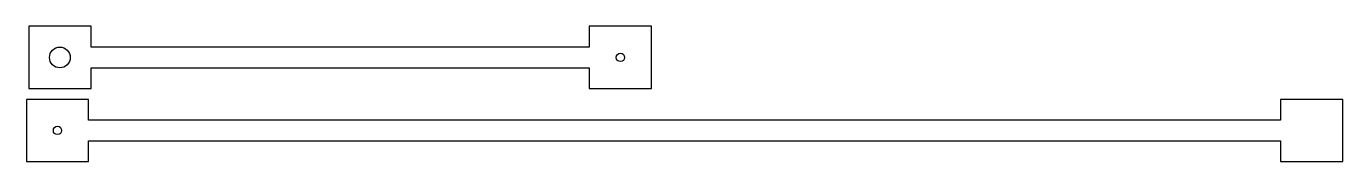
# Model space of a CAD drawing. Header units: millimetres. Extents: x 2700 to 3017, y 1871 to 1903.
import ezdxf

# ---------------------------------------------------------------- set-up
doc = ezdxf.new("R2010")
doc.units = ezdxf.units.MM

msp = doc.modelspace()

# ---------------------------------------------------------------- linework, layer by layer
for p, q in [((2700.54, 1903.47), (2700.54, 1888.47)), ((2715.54, 1903.47), (2700.54, 1903.47)), ((2715.54, 1898.47), (2715.54, 1903.47)), ((2850.54, 1903.47), (2835.54, 1903.47)), ((2835.54, 1903.47), (2835.54, 1898.47)), ((2850.54, 1903.47), (2843.04, 1903.47)), ((2850.54, 1888.47), (2850.54, 1903.47)), ((2835.54, 1898.47), (2715.54, 1898.47)), ((2715.54, 1888.47), (2715.54, 1893.47)), ((2715.54, 1893.47), (2835.54, 1893.47)), ((2835.54, 1893.47), (2835.54, 1888.47)), ((2700.54, 1888.47), (2715.54, 1888.47)), ((2835.54, 1888.47), (2850.54, 1888.47)), ((2714.97, 1885.89), (2699.97, 1885.89)), ((2699.97, 1885.89), (2699.97, 1870.89)), ((2714.97, 1880.89), (2714.97, 1885.89)), ((3016.97, 1885.89), (3001.97, 1885.89)), ((3001.97, 1885.89), (3001.97, 1880.89)), ((3016.97, 1870.89), (3016.97, 1885.89)), ((3001.97, 1880.89), (2714.97, 1880.89)), ((2714.97, 1870.89), (2714.97, 1875.89)), ((2714.97, 1875.89), (3001.97, 1875.89)), ((3001.97, 1875.89), (3001.97, 1870.89)), ((2699.97, 1870.89), (2714.97, 1870.89)), ((3001.97, 1870.89), (3016.97, 1870.89))]:
    msp.add_line(p, q)
at = {"color": 159}
for centre, radius in [((2708.04, 1895.97), 2.5), ((2843.04, 1895.97), 1), ((2707.47, 1878.4), 1)]:
    msp.add_circle(centre, radius, dxfattribs=at)

doc.saveas('drawing.dxf')
